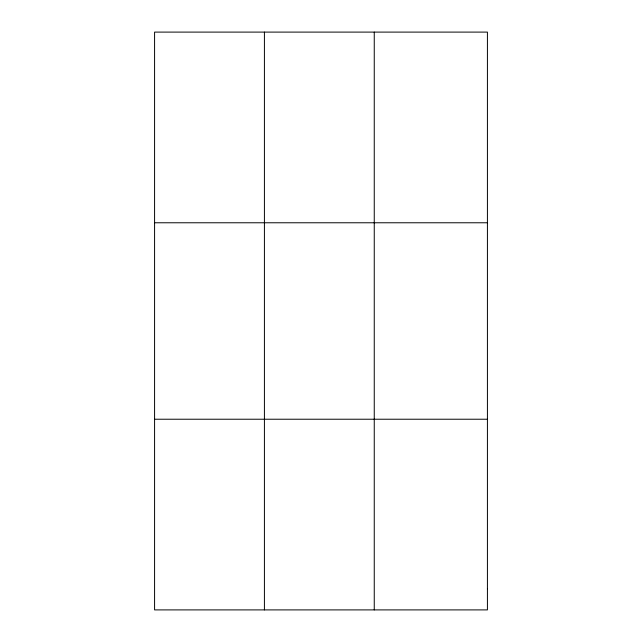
<?xml version="1.0" encoding="UTF-8"?>
<svg xmlns="http://www.w3.org/2000/svg" width="642" height="642" viewBox="0 0 642 642"><rect width="100%" height="100%" fill="white"/><g stroke="black" fill="none" stroke-linecap="round" stroke-linejoin="round"><path stroke-width="0.96" d="M264.416 609.9L264.416 32.1M374.254 609.9L374.254 32.1M154.578 222.774L487.422 222.774M154.578 419.226L487.422 419.226M487.422 588.714L487.422 609.9L154.578 609.9L154.578 32.1L487.422 32.1L487.422 588.714"/></g></svg>
